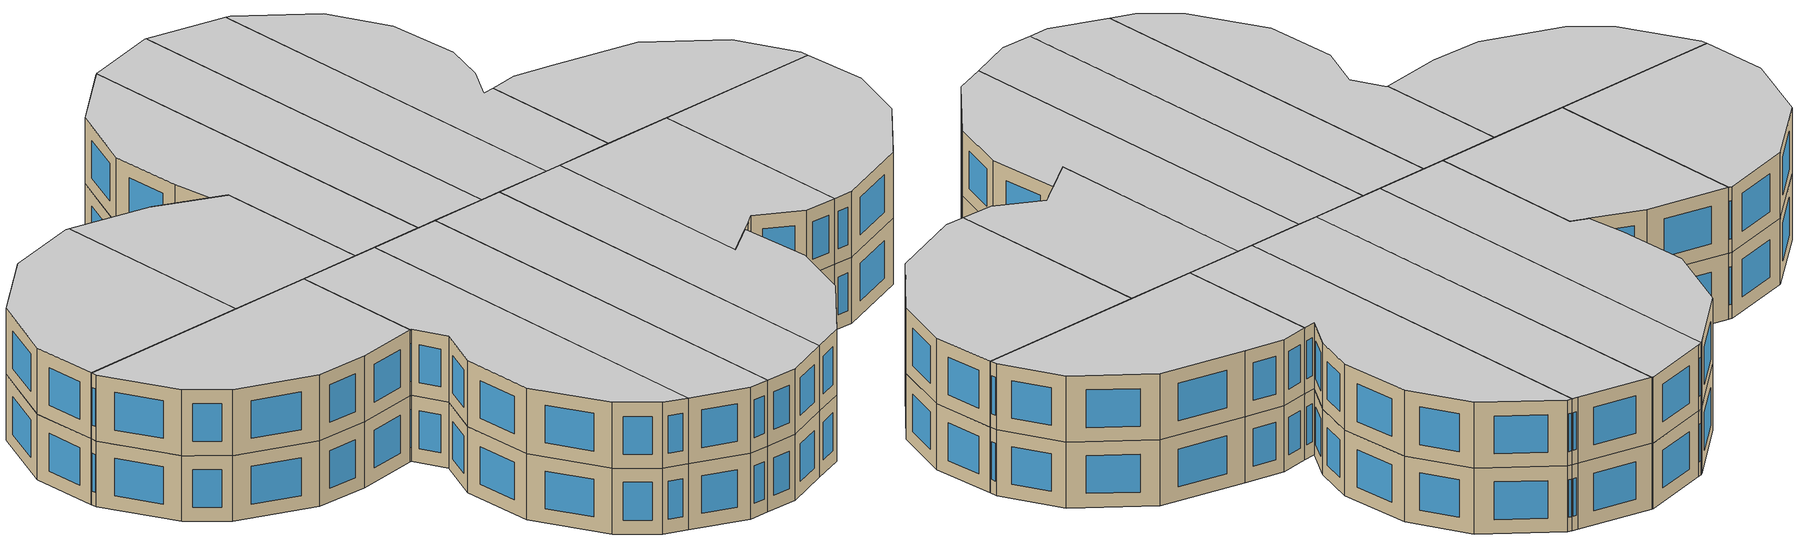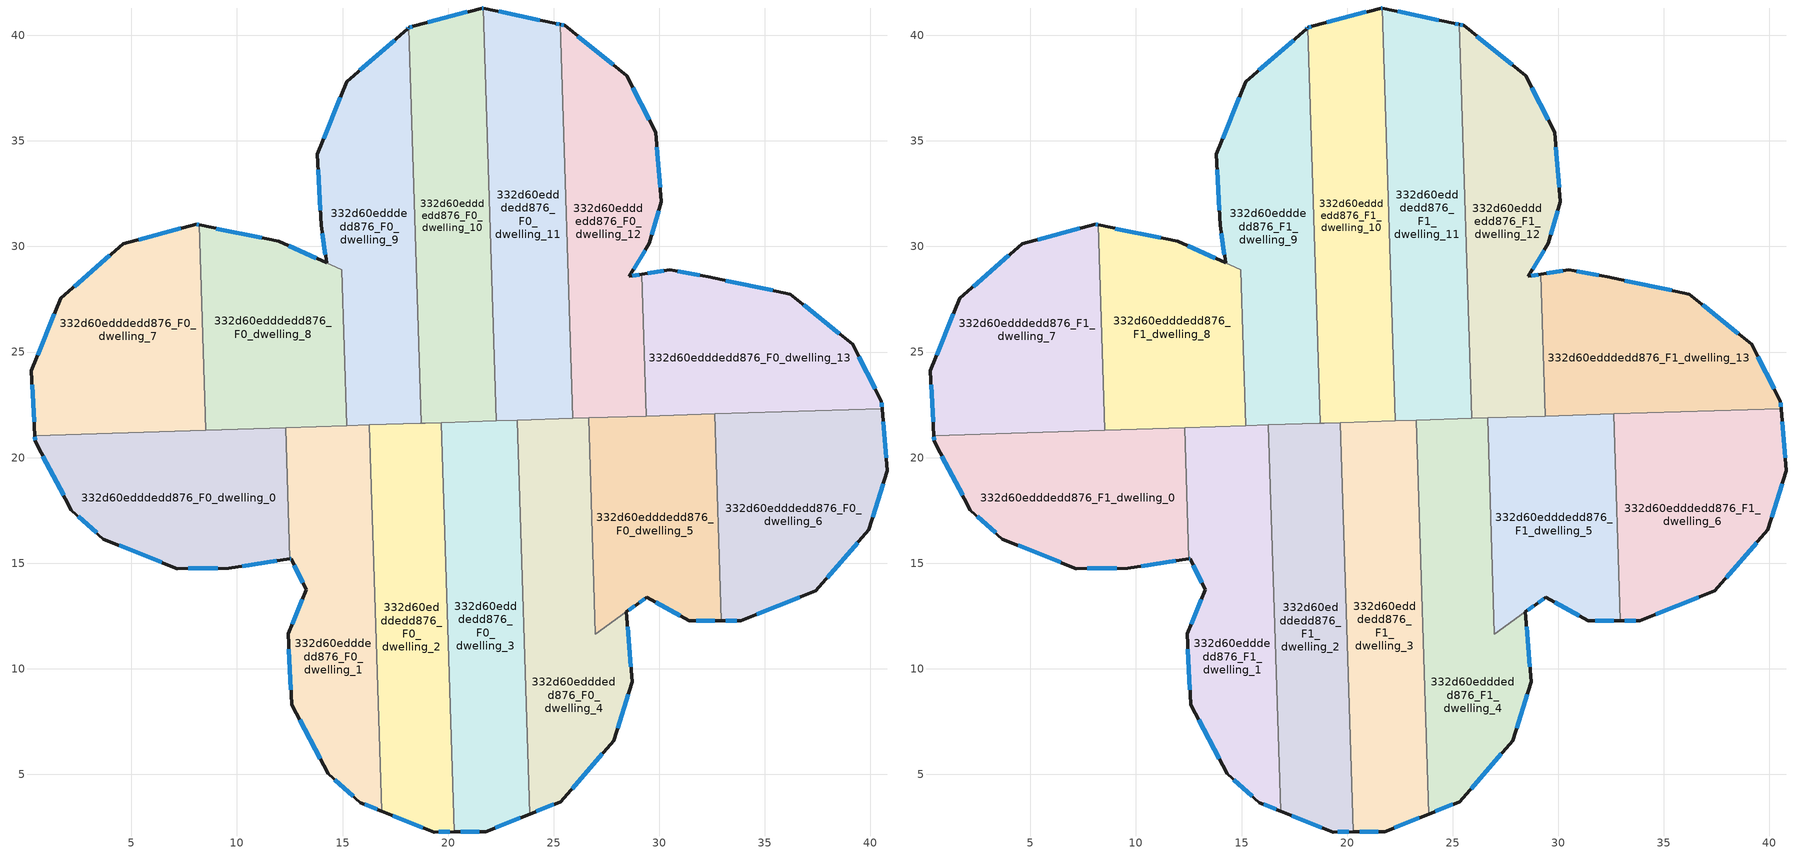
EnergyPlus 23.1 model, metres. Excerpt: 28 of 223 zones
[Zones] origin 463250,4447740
332d60edddedd876_F0_dwelling_0
 floor ground (EU_floor_Construction): 12.31,21.42 12.51,15.21 9.62,14.76 7.18,14.75 3.68,16.14 2.15,17.51 0.44,20.76 0.42,21.05 z0
 wall outside (EU_wall_Construction): 0.42,21.05 0.44,20.76 2.15,17.51 3.68,16.14 7.18,14.75 9.62,14.76 12.51,15.21 z0:3
 wall to 332d60edddedd876_F0_dwelling_1 (EU_wall_Construction): 12.51,15.21 12.31,21.42 z0:3
 wall to 332d60edddedd876_F0_dwelling_7 (EU_wall_Construction): 8.52,21.3 0.42,21.05 z0:3
 wall to 332d60edddedd876_F0_dwelling_8 (EU_wall_Construction): 12.31,21.42 8.52,21.3 z0:3
 window (EU_Window_Construction): 2.48,17.22 3.35,16.44 / 0.81,20.07 1.78,18.21 / 0.43,20.99 0.44,20.82 / 10.24,14.86 11.89,15.11 / 7.7,14.75 9.1,14.76 / 4.43,15.84 6.43,15.05 z0.64:2.36
332d60edddedd876_F0_dwelling_1
 floor ground (EU_floor_Construction): 16.27,21.55 16.86,3.26 15.83,3.66 14.32,5.03 12.59,8.28 12.42,11.65 13.28,13.75 12.57,15.22 12.51,15.21 12.31,21.42 z0
 wall outside (EU_wall_Construction): 12.51,15.21 12.57,15.22 13.28,13.75 12.42,11.65 12.59,8.28 14.32,5.03 15.83,3.66 16.86,3.26 z0:3
 wall to 332d60edddedd876_F0_dwelling_2 (EU_wall_Construction): 16.86,3.26 16.27,21.55 z0:3
 wall to 332d60edddedd876_F0_dwelling_8 (EU_wall_Construction): 15.21,21.52 12.31,21.42 z0:3
 wall to 332d60edddedd876_F0_dwelling_9 (EU_wall_Construction): 16.27,21.55 15.21,21.52 z0:3
 window (EU_Window_Construction): 12.72,14.91 13.13,14.07 / 12.52,15.21 12.56,15.22 / 16.05,3.58 16.64,3.34 / 14.64,4.74 15.51,3.96 / 12.96,7.59 13.95,5.73 / 12.46,10.93 12.56,9 / 13.09,13.3 12.61,12.1 z0.64:2.36
332d60edddedd876_F0_dwelling_10
 floor ground (EU_floor_Construction): 21.67,41.28 22.29,21.74 18.93,21.64 18.73,21.63 18.13,40.36 18.16,40.38 18.33,40.42 21.61,41.29 z0
 wall outside (EU_wall_Construction): 21.67,41.28 21.61,41.29 18.33,40.42 18.16,40.38 18.13,40.36 z0:3
 wall to 332d60edddedd876_F0_dwelling_11 (EU_wall_Construction): 22.29,21.74 21.67,41.28 z0:3
 wall to 332d60edddedd876_F0_dwelling_9 (EU_wall_Construction): 18.13,40.36 18.73,21.63 z0:3
 wall to 332d60edddedd876_F0_dwelling_3 (EU_wall_Construction): 19.67,21.66 22.29,21.74 z0:3
 wall to 332d60edddedd876_F0_dwelling_2 (EU_wall_Construction): 18.73,21.63 18.93,21.64 19.67,21.66 z0:3
 window (EU_Window_Construction): 18.29,40.42 18.19,40.39 / 20.91,41.11 19.03,40.61 / 21.65,41.29 21.62,41.29 z0.64:2.36
332d60edddedd876_F0_dwelling_11
 floor ground (EU_floor_Construction): 25.31,40.52 25.91,21.86 22.29,21.74 21.67,41.28 25.06,40.57 z0
 wall outside (EU_wall_Construction): 25.31,40.52 25.06,40.57 21.67,41.28 z0:3
 wall to 332d60edddedd876_F0_dwelling_12 (EU_wall_Construction): 25.91,21.86 25.31,40.52 z0:3
 wall to 332d60edddedd876_F0_dwelling_4 (EU_wall_Construction): 23.27,21.77 25.91,21.86 z0:3
 wall to 332d60edddedd876_F0_dwelling_3 (EU_wall_Construction): 22.29,21.74 23.27,21.77 z0:3
 window (EU_Window_Construction): 24.33,40.72 22.39,41.13 / 25.26,40.53 25.11,40.56 z0.64:2.36
332d60edddedd876_F0_dwelling_12
 floor ground (EU_floor_Construction): 28.46,38.1 29.82,35.42 30.1,32.11 29.53,30.15 28.59,28.58 29.17,28.68 29.39,21.97 25.91,21.86 25.31,40.52 25.51,40.48 z0
 wall outside (EU_wall_Construction): 29.17,28.68 28.59,28.58 29.53,30.15 30.1,32.11 29.82,35.42 28.46,38.1 25.51,40.48 25.31,40.52 z0:3
 wall to 332d60edddedd876_F0_dwelling_13 (EU_wall_Construction): 29.39,21.97 29.17,28.68 z0:3
 wall to 332d60edddedd876_F0_dwelling_5 (EU_wall_Construction): 26.65,21.88 29.39,21.97 z0:3
 wall to 332d60edddedd876_F0_dwelling_4 (EU_wall_Construction): 25.91,21.86 26.65,21.88 z0:3
 window (EU_Window_Construction): 29.66,30.57 29.98,31.69 / 28.79,28.92 29.33,29.81 / 29.05,28.66 28.71,28.6 / 25.47,40.49 25.35,40.51 / 27.83,38.61 26.14,39.97 / 29.53,35.99 28.75,37.52 / 30.04,32.82 29.88,34.71 z0.64:2.36
332d60edddedd876_F0_dwelling_13
 floor ground (EU_floor_Construction): 39.16,25.36 40.52,22.68 40.55,22.33 29.39,21.97 29.17,28.68 30.49,28.89 32.31,28.56 36.21,27.75 z0
 wall outside (EU_wall_Construction): 40.55,22.33 40.52,22.68 39.16,25.36 36.21,27.75 32.31,28.56 30.49,28.89 29.17,28.68 z0:3
 wall to 332d60edddedd876_F0_dwelling_6 (EU_wall_Construction): 32.64,22.07 40.55,22.33 z0:3
 wall to 332d60edddedd876_F0_dwelling_5 (EU_wall_Construction): 29.38,21.97 32.63,22.07 z0:3
 window (EU_Window_Construction): 38.52,25.87 36.84,27.24 / 40.23,23.25 39.45,24.78 / 40.54,22.4 40.53,22.6 / 30.21,28.84 29.45,28.72 / 31.92,28.63 30.88,28.82 / 35.37,27.92 33.14,28.38 z0.64:2.36
332d60edddedd876_F0_dwelling_2
 floor ground (EU_floor_Construction): 19.67,21.66 20.28,2.27 19.34,2.27 16.86,3.26 16.27,21.55 z0
 wall outside (EU_wall_Construction): 16.86,3.26 19.34,2.27 20.28,2.27 z0:3
 wall to 332d60edddedd876_F0_dwelling_3 (EU_wall_Construction): 20.28,2.27 19.67,21.66 z0:3
 wall to 332d60edddedd876_F0_dwelling_9 (EU_wall_Construction): 18.73,21.63 18.68,21.63 16.27,21.55 z0:3
 window (EU_Window_Construction): 19.54,2.27 20.08,2.27 / 17.39,3.04 18.81,2.48 z0.64:2.36
332d60edddedd876_F0_dwelling_3
 floor ground (EU_floor_Construction): 23.27,21.77 23.86,3.12 21.79,2.28 20.28,2.27 19.67,21.66 z0
 wall outside (EU_wall_Construction): 20.28,2.27 21.79,2.28 23.86,3.12 z0:3
 wall to 332d60edddedd876_F0_dwelling_4 (EU_wall_Construction): 23.86,3.12 23.27,21.77 z0:3
 window (EU_Window_Construction): 22.23,2.46 23.42,2.94 / 20.61,2.27 21.47,2.28 z0.64:2.36
332d60edddedd876_F0_dwelling_4
 floor ground (EU_floor_Construction): 26.65,21.88 26.98,11.64 28.45,12.69 28.72,9.38 27.85,6.59 25.33,3.71 23.86,3.12 23.27,21.77 z0
 wall outside (EU_wall_Construction): 23.86,3.12 25.33,3.71 27.85,6.59 28.72,9.38 28.44,12.69 z0:3
 wall to 332d60edddedd876_F0_dwelling_5 (EU_wall_Construction): 28.44,12.69 26.98,11.64 26.65,21.88 z0:3
 window (EU_Window_Construction): 28.66,10.09 28.5,11.98 / 28.04,7.19 28.53,8.78 / 25.87,4.32 27.31,5.97 / 24.18,3.24 25.01,3.58 z0.64:2.36
332d60edddedd876_F0_dwelling_5
 floor ground (EU_floor_Construction): 32.64,22.07 32.95,12.26 31.42,12.27 29.41,13.4 28.95,13.05 28.44,12.7 26.98,11.64 26.65,21.88 z0
 wall outside (EU_wall_Construction): 28.95,13.05 29.41,13.4 31.42,12.27 32.95,12.26 z0:3; 28.44,12.7,3 28.45,12.7,0 28.95,13.05,0 28.95,13.05,3
 wall to 332d60edddedd876_F0_dwelling_6 (EU_wall_Construction): 32.95,12.26 32.64,22.07 z0:3
 window (EU_Window_Construction): 31.75,12.27 32.62,12.27 / 29.84,13.15 30.99,12.51 / 29.05,13.13 29.31,13.32 / 28.55,12.77 28.84,12.98 z0.64:2.36
332d60edddedd876_F0_dwelling_6
 floor ground (EU_floor_Construction): 40.55,22.33 40.8,19.37 39.93,16.58 37.41,13.69 33.86,12.26 32.95,12.26 32.64,22.07 z0
 wall outside (EU_wall_Construction): 32.95,12.26 33.86,12.26 37.41,13.69 39.93,16.58 40.8,19.37 40.55,22.33 z0:3
 window (EU_Window_Construction): 37.95,14.31 39.39,15.96 / 34.62,12.57 36.65,13.39 / 33.14,12.26 33.67,12.26 / 40.74,20 40.6,21.69 / 40.12,17.17 40.61,18.77 z0.64:2.36
332d60edddedd876_F0_dwelling_7
 floor ground (EU_floor_Construction): 8.22,31.02 8.52,21.3 0.42,21.05 0.26,24.12 1.65,27.55 4.61,30.13 8.07,31.05 z0
 wall outside (EU_wall_Construction): 8.22,31.02 8.07,31.05 4.61,30.13 1.65,27.55 0.26,24.12 0.42,21.05 z0:3
 wall to 332d60edddedd876_F0_dwelling_8 (EU_wall_Construction): 8.52,21.3 8.22,31.02 z0:3
 window (EU_Window_Construction): 8.18,31.02 8.1,31.04 / 0.29,23.46 0.39,21.7 / 1.35,26.82 0.56,24.85 / 3.98,29.58 2.28,28.1 / 7.33,30.85 5.35,30.33 z0.64:2.36
332d60edddedd876_F0_dwelling_8
 floor ground (EU_floor_Construction): 14.97,28.9 15.21,21.52 8.52,21.3 8.22,31.02 11.97,30.24 z0
 wall outside (EU_wall_Construction): 11.97,30.24 8.22,31.02 z0:3
 wall to 332d60edddedd876_F0_dwelling_9 (EU_wall_Construction): 15.21,21.52 14.97,28.9 11.97,30.24 z0:3
 window (EU_Window_Construction): 11.16,30.4 9.02,30.85 z0.64:2.36
332d60edddedd876_F0_dwelling_9
 floor ground (EU_floor_Construction): 18.13,40.36 18.73,21.63 18.68,21.63 15.21,21.52 14.97,28.9 11.97,30.24 14.25,29.23 13.98,31.01 13.8,34.36 15.19,37.8 18.08,40.31 z0
 wall outside (EU_wall_Construction): 18.13,40.36 18.08,40.31 15.19,37.8 13.8,34.36 13.98,31.01 14.25,29.23 11.97,30.24 z0:3
 window (EU_Window_Construction): 13.76,29.45 12.46,30.03 / 14.04,30.63 14.19,29.61 / 13.84,33.64 13.94,31.73 / 14.89,37.06 14.1,35.1 / 17.46,39.77 15.81,38.34 / 18.12,40.35 18.09,40.32 z0.64:2.36
332d60edddedd876_F1_dwelling_0
 floor to 332d60edddedd876_F0_dwelling_0 (EU_floor_Construction): 12.31,21.42 12.51,15.21 9.62,14.76 7.18,14.75 3.68,16.14 2.15,17.51 0.44,20.76 0.42,21.05 z3
 wall outside (EU_wall_Construction): 0.42,21.05 0.44,20.76 2.15,17.51 3.68,16.14 7.18,14.75 9.62,14.76 12.51,15.21 z3:6
 wall to 332d60edddedd876_F1_dwelling_1 (EU_wall_Construction): 12.51,15.21 12.31,21.42 z3:6
 wall to 332d60edddedd876_F1_dwelling_7 (EU_wall_Construction): 8.52,21.3 0.42,21.05 z3:6
 wall to 332d60edddedd876_F1_dwelling_8 (EU_wall_Construction): 12.31,21.42 8.52,21.3 z3:6
 window (EU_Window_Construction): 2.48,17.22 3.35,16.44 / 0.81,20.07 1.78,18.21 / 0.43,20.99 0.44,20.82 / 10.24,14.86 11.89,15.11 / 7.7,14.75 9.1,14.76 / 4.43,15.84 6.43,15.05 z3.64:5.36
 ceiling to 332d60edddedd876_F2_dwelling_0 (EU_floor_Construction): 12.51,15.21 12.31,21.42 0.42,21.05 0.44,20.76 2.15,17.51 3.68,16.14 7.18,14.75 9.62,14.76 z6
332d60edddedd876_F1_dwelling_1
 floor to 332d60edddedd876_F0_dwelling_1 (EU_floor_Construction): 16.27,21.55 16.86,3.26 15.83,3.66 14.32,5.03 12.59,8.28 12.42,11.65 13.28,13.75 12.57,15.22 12.51,15.21 12.31,21.42 z3
 wall outside (EU_wall_Construction): 12.51,15.21 12.57,15.22 13.28,13.75 12.42,11.65 12.59,8.28 14.32,5.03 15.83,3.66 16.86,3.26 z3:6
 wall to 332d60edddedd876_F1_dwelling_2 (EU_wall_Construction): 16.86,3.26 16.27,21.55 z3:6
 wall to 332d60edddedd876_F1_dwelling_8 (EU_wall_Construction): 15.21,21.52 12.31,21.42 z3:6
 wall to 332d60edddedd876_F1_dwelling_9 (EU_wall_Construction): 16.27,21.55 15.21,21.52 z3:6
 window (EU_Window_Construction): 12.72,14.91 13.13,14.07 / 12.52,15.21 12.56,15.22 / 16.05,3.58 16.64,3.34 / 14.64,4.74 15.51,3.96 / 12.96,7.59 13.95,5.73 / 12.46,10.93 12.56,9 / 13.09,13.3 12.61,12.1 z3.64:5.36
 ceiling to 332d60edddedd876_F2_dwelling_1 (EU_floor_Construction): 16.86,3.26 16.27,21.55 12.31,21.42 12.51,15.21 12.57,15.22 13.28,13.75 12.42,11.65 12.59,8.28 14.32,5.03 15.83,3.66 z6
332d60edddedd876_F1_dwelling_10
 floor to 332d60edddedd876_F0_dwelling_10 (EU_floor_Construction): 21.67,41.28 22.29,21.74 18.93,21.64 18.73,21.63 18.13,40.36 18.16,40.38 18.33,40.42 21.61,41.29 z3
 wall outside (EU_wall_Construction): 21.67,41.28 21.61,41.29 18.33,40.42 18.16,40.38 18.13,40.36 z3:6
 wall to 332d60edddedd876_F1_dwelling_11 (EU_wall_Construction): 22.29,21.74 21.67,41.28 z3:6
 wall to 332d60edddedd876_F1_dwelling_9 (EU_wall_Construction): 18.13,40.36 18.73,21.63 z3:6
 wall to 332d60edddedd876_F1_dwelling_3 (EU_wall_Construction): 19.67,21.66 22.29,21.74 z3:6
 wall to 332d60edddedd876_F1_dwelling_2 (EU_wall_Construction): 18.73,21.63 18.93,21.64 19.67,21.66 z3:6
 window (EU_Window_Construction): 18.29,40.42 18.19,40.39 / 20.91,41.11 19.03,40.61 / 21.65,41.29 21.62,41.29 z3.64:5.36
 ceiling to 332d60edddedd876_F2_dwelling_10 (EU_floor_Construction): 22.29,21.74 21.67,41.28 21.61,41.29 18.33,40.42 18.16,40.38 18.13,40.36 18.73,21.63 18.93,21.64 z6
332d60edddedd876_F1_dwelling_11
 floor to 332d60edddedd876_F0_dwelling_11 (EU_floor_Construction): 25.31,40.52 25.91,21.86 22.29,21.74 21.67,41.28 25.06,40.57 z3
 wall outside (EU_wall_Construction): 25.31,40.52 25.06,40.57 21.67,41.28 z3:6
 wall to 332d60edddedd876_F1_dwelling_12 (EU_wall_Construction): 25.91,21.86 25.31,40.52 z3:6
 wall to 332d60edddedd876_F1_dwelling_4 (EU_wall_Construction): 23.27,21.77 25.91,21.86 z3:6
 wall to 332d60edddedd876_F1_dwelling_3 (EU_wall_Construction): 22.29,21.74 23.27,21.77 z3:6
 window (EU_Window_Construction): 24.33,40.72 22.39,41.13 / 25.26,40.53 25.11,40.56 z3.64:5.36
 ceiling to 332d60edddedd876_F2_dwelling_11 (EU_floor_Construction): 25.91,21.86 25.31,40.52 25.06,40.57 21.67,41.28 22.29,21.74 z6
332d60edddedd876_F1_dwelling_12
 floor to 332d60edddedd876_F0_dwelling_12 (EU_floor_Construction): 28.46,38.1 29.82,35.42 30.1,32.11 29.53,30.15 28.59,28.58 29.17,28.68 29.39,21.97 25.91,21.86 25.31,40.52 25.51,40.48 z3
 wall outside (EU_wall_Construction): 29.17,28.68 28.59,28.58 29.53,30.15 30.1,32.11 29.82,35.42 28.46,38.1 25.51,40.48 25.31,40.52 z3:6
 wall to 332d60edddedd876_F1_dwelling_13 (EU_wall_Construction): 29.39,21.97 29.17,28.68 z3:6
 wall to 332d60edddedd876_F1_dwelling_5 (EU_wall_Construction): 26.65,21.88 29.39,21.97 z3:6
 wall to 332d60edddedd876_F1_dwelling_4 (EU_wall_Construction): 25.91,21.86 26.65,21.88 z3:6
 window (EU_Window_Construction): 29.66,30.57 29.98,31.69 / 28.79,28.92 29.33,29.81 / 29.05,28.66 28.71,28.6 / 25.47,40.49 25.35,40.51 / 27.83,38.61 26.14,39.97 / 29.53,35.99 28.75,37.52 / 30.04,32.82 29.88,34.71 z3.64:5.36
 ceiling to 332d60edddedd876_F2_dwelling_12 (EU_floor_Construction): 29.39,21.97 29.17,28.68 28.59,28.58 29.53,30.15 30.1,32.11 29.82,35.42 28.46,38.1 25.51,40.48 25.31,40.52 25.91,21.86 z6
332d60edddedd876_F1_dwelling_13
 floor to 332d60edddedd876_F0_dwelling_13 (EU_floor_Construction): 39.16,25.36 40.52,22.68 40.55,22.33 29.39,21.97 29.17,28.68 30.49,28.89 32.31,28.56 36.21,27.75 z3
 wall outside (EU_wall_Construction): 40.55,22.33 40.52,22.68 39.16,25.36 36.21,27.75 32.31,28.56 30.49,28.89 29.17,28.68 z3:6
 wall to 332d60edddedd876_F1_dwelling_6 (EU_wall_Construction): 32.64,22.07 40.55,22.33 z3:6
 wall to 332d60edddedd876_F1_dwelling_5 (EU_wall_Construction): 29.38,21.97 32.63,22.07 z3:6
 window (EU_Window_Construction): 38.52,25.87 36.84,27.24 / 40.23,23.25 39.45,24.78 / 40.54,22.4 40.53,22.6 / 30.21,28.84 29.45,28.72 / 31.92,28.63 30.88,28.82 / 35.37,27.92 33.14,28.38 z3.64:5.36
 ceiling to 332d60edddedd876_F2_dwelling_13 (EU_floor_Construction): 40.55,22.33 40.52,22.68 39.16,25.36 36.21,27.75 32.31,28.56 30.49,28.89 29.17,28.68 29.39,21.97 z6
332d60edddedd876_F1_dwelling_2
 floor to 332d60edddedd876_F0_dwelling_2 (EU_floor_Construction): 19.67,21.66 20.28,2.27 19.34,2.27 16.86,3.26 16.27,21.55 z3
 wall outside (EU_wall_Construction): 16.86,3.26 19.34,2.27 20.28,2.27 z3:6
 wall to 332d60edddedd876_F1_dwelling_3 (EU_wall_Construction): 20.28,2.27 19.67,21.66 z3:6
 wall to 332d60edddedd876_F1_dwelling_9 (EU_wall_Construction): 18.73,21.63 18.68,21.63 16.27,21.55 z3:6
 window (EU_Window_Construction): 19.54,2.27 20.08,2.27 / 17.39,3.04 18.81,2.48 z3.64:5.36
 ceiling to 332d60edddedd876_F2_dwelling_2 (EU_floor_Construction): 20.28,2.27 19.67,21.66 16.27,21.55 16.86,3.26 19.34,2.27 z6
332d60edddedd876_F1_dwelling_3
 floor to 332d60edddedd876_F0_dwelling_3 (EU_floor_Construction): 23.27,21.77 23.86,3.12 21.79,2.28 20.28,2.27 19.67,21.66 z3
 wall outside (EU_wall_Construction): 20.28,2.27 21.79,2.28 23.86,3.12 z3:6
 wall to 332d60edddedd876_F1_dwelling_4 (EU_wall_Construction): 23.86,3.12 23.27,21.77 z3:6
 window (EU_Window_Construction): 22.23,2.46 23.42,2.94 / 20.61,2.27 21.47,2.28 z3.64:5.36
 ceiling to 332d60edddedd876_F2_dwelling_3 (EU_floor_Construction): 23.86,3.12 23.27,21.77 19.67,21.66 20.28,2.27 21.79,2.28 z6
332d60edddedd876_F1_dwelling_4
 floor to 332d60edddedd876_F0_dwelling_4 (EU_floor_Construction): 26.65,21.88 26.98,11.64 28.45,12.69 28.72,9.38 27.85,6.59 25.33,3.71 23.86,3.12 23.27,21.77 z3
 wall outside (EU_wall_Construction): 23.86,3.12 25.33,3.71 27.85,6.59 28.72,9.38 28.44,12.69 z3:6
 wall to 332d60edddedd876_F1_dwelling_5 (EU_wall_Construction): 28.44,12.69 26.98,11.64 26.65,21.88 z3:6
 window (EU_Window_Construction): 28.66,10.09 28.5,11.98 / 28.04,7.19 28.53,8.78 / 25.87,4.32 27.31,5.97 / 24.18,3.24 25.01,3.58 z3.64:5.36
 ceiling to 332d60edddedd876_F2_dwelling_4 (EU_floor_Construction): 25.33,3.71 27.85,6.59 28.72,9.38 28.45,12.69 26.98,11.64 26.65,21.88 23.27,21.77 23.86,3.12 z6
332d60edddedd876_F1_dwelling_5
 floor to 332d60edddedd876_F0_dwelling_5 (EU_floor_Construction): 32.64,22.07 32.95,12.26 31.42,12.27 29.41,13.4 28.95,13.05 28.44,12.7 26.98,11.64 26.65,21.88 z3
 wall outside (EU_wall_Construction): 28.95,13.05 29.41,13.4 31.42,12.27 32.95,12.26 z3:6; 28.44,12.7,6 28.45,12.7,3 28.95,13.05,3 28.95,13.05,6
 wall to 332d60edddedd876_F1_dwelling_6 (EU_wall_Construction): 32.95,12.26 32.64,22.07 z3:6
 window (EU_Window_Construction): 31.75,12.27 32.62,12.27 / 29.84,13.15 30.99,12.51 / 29.05,13.13 29.31,13.32 / 28.55,12.77 28.84,12.98 z3.64:5.36
 ceiling to 332d60edddedd876_F2_dwelling_5 (EU_floor_Construction): 32.95,12.26 32.64,22.07 26.65,21.88 26.98,11.64 28.44,12.7 28.95,13.05 29.41,13.4 31.42,12.27 z6
332d60edddedd876_F1_dwelling_6
 floor to 332d60edddedd876_F0_dwelling_6 (EU_floor_Construction): 40.55,22.33 40.8,19.37 39.93,16.58 37.41,13.69 33.86,12.26 32.95,12.26 32.64,22.07 z3
 wall outside (EU_wall_Construction): 32.95,12.26 33.86,12.26 37.41,13.69 39.93,16.58 40.8,19.37 40.55,22.33 z3:6
 window (EU_Window_Construction): 37.95,14.31 39.39,15.96 / 34.62,12.57 36.65,13.39 / 33.14,12.26 33.67,12.26 / 40.74,20 40.6,21.69 / 40.12,17.17 40.61,18.77 z3.64:5.36
 ceiling to 332d60edddedd876_F2_dwelling_6 (EU_floor_Construction): 37.41,13.69 39.93,16.58 40.8,19.37 40.55,22.33 32.64,22.07 32.95,12.26 33.86,12.26 z6
332d60edddedd876_F1_dwelling_7
 floor to 332d60edddedd876_F0_dwelling_7 (EU_floor_Construction): 8.22,31.02 8.52,21.3 0.42,21.05 0.26,24.12 1.65,27.55 4.61,30.13 8.07,31.05 z3
 wall outside (EU_wall_Construction): 8.22,31.02 8.07,31.05 4.61,30.13 1.65,27.55 0.26,24.12 0.42,21.05 z3:6
 wall to 332d60edddedd876_F1_dwelling_8 (EU_wall_Construction): 8.52,21.3 8.22,31.02 z3:6
 window (EU_Window_Construction): 8.18,31.02 8.1,31.04 / 0.29,23.46 0.39,21.7 / 1.35,26.82 0.56,24.85 / 3.98,29.58 2.28,28.1 / 7.33,30.85 5.35,30.33 z3.64:5.36
 ceiling to 332d60edddedd876_F2_dwelling_7 (EU_floor_Construction): 8.52,21.3 8.22,31.02 8.07,31.05 4.61,30.13 1.65,27.55 0.26,24.12 0.42,21.05 z6
332d60edddedd876_F1_dwelling_8
 floor to 332d60edddedd876_F0_dwelling_8 (EU_floor_Construction): 14.97,28.9 15.21,21.52 8.52,21.3 8.22,31.02 11.97,30.24 z3
 wall outside (EU_wall_Construction): 11.97,30.24 8.22,31.02 z3:6
 wall to 332d60edddedd876_F1_dwelling_9 (EU_wall_Construction): 15.21,21.52 14.97,28.9 11.97,30.24 z3:6
 window (EU_Window_Construction): 11.16,30.4 9.02,30.85 z3.64:5.36
 ceiling to 332d60edddedd876_F2_dwelling_8 (EU_floor_Construction): 15.21,21.52 14.97,28.9 11.97,30.24 8.22,31.02 8.52,21.3 z6
332d60edddedd876_F1_dwelling_9
 floor to 332d60edddedd876_F0_dwelling_9 (EU_floor_Construction): 18.13,40.36 18.73,21.63 18.68,21.63 15.21,21.52 14.97,28.9 11.97,30.24 14.25,29.23 13.98,31.01 13.8,34.36 15.19,37.8 18.08,40.31 z3
 wall outside (EU_wall_Construction): 18.13,40.36 18.08,40.31 15.19,37.8 13.8,34.36 13.98,31.01 14.25,29.23 11.97,30.24 z3:6
 window (EU_Window_Construction): 13.76,29.45 12.46,30.03 / 14.04,30.63 14.19,29.61 / 13.84,33.64 13.94,31.73 / 14.89,37.06 14.1,35.1 / 17.46,39.77 15.81,38.34 / 18.12,40.35 18.09,40.32 z3.64:5.36
 ceiling to 332d60edddedd876_F2_dwelling_9 (EU_floor_Construction): 18.73,21.63 18.13,40.36 18.08,40.31 15.19,37.8 13.8,34.36 13.98,31.01 14.25,29.23 11.97,30.24 14.97,28.9 15.21,21.52 18.68,21.63 z6
[Building]
EU S2 Campaign: North Axis=0; Terrain=City; Solar Distribution=FullExterior
[Site:Location]
Yerevan-Zvartnots.Intl.AP: Latitude=40.15; Longitude=44.383; Time Zone=4; Elevation=854
[SizingPeriod:WeatherFileDays]
AnnualSizingPeriod: Begin Month=1; Begin Day of Month=1; End Month=12; End Day of Month=31; Day of Week for Start Day=Monday; Use Weather File Daylight Saving Period=No; Use Weather File Rain and Snow Indicators=No
[MATERIAL]
EU_InternalMass_Material: Roughness=MediumRough; Thickness=0.1; Conductivity=1; Density=1800; Specific Heat=900; Thermal Absorptance=0.9; Solar Absorptance=0.7; Visible Absorptance=0.7
[MATERIAL:NOMASS] Roughness=MediumRough; Thermal Absorptance=0.9; Solar Absorptance=0.7; Visible Absorptance=0.7
Name | Thermal Resistance
EU_wall_NoMass | 1.05043
EU_floor_NoMass | 0.478065
[WINDOWMATERIAL:SIMPLEGLAZINGSYSTEM]
EU_Window_SimpleGlazing: UFactor=2.5566; Solar Heat Gain Coefficient=0.75; Visible Transmittance=0.75
[CONSTRUCTION]
EU_wall_Construction: EU_wall_NoMass
EU_floor_Construction: EU_floor_NoMass
EU_Window_Construction: EU_Window_SimpleGlazing
EU_InternalMass_Construction: EU_InternalMass_Material
[ZONE] Type=1; Multiplier=1; Ceiling Height=autocalculate; Floor Area=autocalculate; Part of Total Floor Area=Yes
Name | Volume
332d60edddedd876_F0_dwelling_0; 332d60edddedd876_F1_dwelling_0 | 191.665
332d60edddedd876_F0_dwelling_1; 332d60edddedd876_F1_dwelling_1 | 195.369
332d60edddedd876_F0_dwelling_10; 332d60edddedd876_F1_dwelling_10 | 204.774
332d60edddedd876_F0_dwelling_11; 332d60edddedd876_F1_dwelling_11 | 207.5
332d60edddedd876_F0_dwelling_12; 332d60edddedd876_F1_dwelling_12 | 195.988
332d60edddedd876_F0_dwelling_13; 332d60edddedd876_F1_dwelling_13 | 177.003
332d60edddedd876_F0_dwelling_2; 332d60edddedd876_F1_dwelling_2 | 193.45
332d60edddedd876_F0_dwelling_3; 332d60edddedd876_F1_dwelling_3 | 207.551
332d60edddedd876_F0_dwelling_4; 332d60edddedd876_F1_dwelling_4 | 203.64
332d60edddedd876_F0_dwelling_5; 332d60edddedd876_F1_dwelling_5 | 169.308
332d60edddedd876_F0_dwelling_6; 332d60edddedd876_F1_dwelling_6 | 193.51
332d60edddedd876_F0_dwelling_7; 332d60edddedd876_F1_dwelling_7 | 193.513
332d60edddedd876_F0_dwelling_8; 332d60edddedd876_F1_dwelling_8 | 175.623
332d60edddedd876_F0_dwelling_9 | 200.081
332d60edddedd876_F1_dwelling_9 | 200.088
[INTERNALMASS] Construction=EU_InternalMass_Construction
Name | Zone or ZoneList | Surface Area
332d60edddedd876_F0_dwelling_0_EU_InternalMass | 332d60edddedd876_F0_dwelling_0 | 63.8883
332d60edddedd876_F0_dwelling_1_EU_InternalMass | 332d60edddedd876_F0_dwelling_1 | 65.1228
332d60edddedd876_F0_dwelling_2_EU_InternalMass | 332d60edddedd876_F0_dwelling_2 | 64.4834
332d60edddedd876_F0_dwelling_3_EU_InternalMass | 332d60edddedd876_F0_dwelling_3 | 69.1823
332d60edddedd876_F0_dwelling_4_EU_InternalMass | 332d60edddedd876_F0_dwelling_4 | 67.8796
332d60edddedd876_F0_dwelling_5_EU_InternalMass | 332d60edddedd876_F0_dwelling_5 | 56.4375
332d60edddedd876_F0_dwelling_6_EU_InternalMass | 332d60edddedd876_F0_dwelling_6 | 64.5032
332d60edddedd876_F0_dwelling_7_EU_InternalMass | 332d60edddedd876_F0_dwelling_7 | 64.5042
332d60edddedd876_F0_dwelling_8_EU_InternalMass | 332d60edddedd876_F0_dwelling_8 | 58.5498
332d60edddedd876_F0_dwelling_9_EU_InternalMass | 332d60edddedd876_F0_dwelling_9 | 66.697
332d60edddedd876_F0_dwelling_10_EU_InternalMass | 332d60edddedd876_F0_dwelling_10 | 68.2564
332d60edddedd876_F0_dwelling_11_EU_InternalMass | 332d60edddedd876_F0_dwelling_11 | 69.173
332d60edddedd876_F0_dwelling_12_EU_InternalMass | 332d60edddedd876_F0_dwelling_12 | 65.3231
332d60edddedd876_F0_dwelling_13_EU_InternalMass | 332d60edddedd876_F0_dwelling_13 | 59.0012
332d60edddedd876_F1_dwelling_0_EU_InternalMass | 332d60edddedd876_F1_dwelling_0 | 63.8883
332d60edddedd876_F1_dwelling_1_EU_InternalMass | 332d60edddedd876_F1_dwelling_1 | 65.1228
332d60edddedd876_F1_dwelling_2_EU_InternalMass | 332d60edddedd876_F1_dwelling_2 | 64.4834
332d60edddedd876_F1_dwelling_3_EU_InternalMass | 332d60edddedd876_F1_dwelling_3 | 69.1823
332d60edddedd876_F1_dwelling_4_EU_InternalMass | 332d60edddedd876_F1_dwelling_4 | 67.8796
332d60edddedd876_F1_dwelling_5_EU_InternalMass | 332d60edddedd876_F1_dwelling_5 | 56.4375
332d60edddedd876_F1_dwelling_6_EU_InternalMass | 332d60edddedd876_F1_dwelling_6 | 64.5032
332d60edddedd876_F1_dwelling_7_EU_InternalMass | 332d60edddedd876_F1_dwelling_7 | 64.5042
332d60edddedd876_F1_dwelling_8_EU_InternalMass | 332d60edddedd876_F1_dwelling_8 | 58.5498
332d60edddedd876_F1_dwelling_9_EU_InternalMass | 332d60edddedd876_F1_dwelling_9 | 66.697
332d60edddedd876_F1_dwelling_10_EU_InternalMass | 332d60edddedd876_F1_dwelling_10 | 68.2564
332d60edddedd876_F1_dwelling_11_EU_InternalMass | 332d60edddedd876_F1_dwelling_11 | 69.173
332d60edddedd876_F1_dwelling_12_EU_InternalMass | 332d60edddedd876_F1_dwelling_12 | 65.3231
332d60edddedd876_F1_dwelling_13_EU_InternalMass | 332d60edddedd876_F1_dwelling_13 | 59.0012
[OTHEREQUIPMENT] Fuel Type=Electricity; Design Level Calculation Method=Watts/Area; Power per Zone Floor Area=1; Fraction Latent=0; Fraction Radiant=0; Fraction Lost=0; Carbon Dioxide Generation Rate=0; EndUse Subcategory=EU_Step8_InternalGains
Name | Zone or ZoneList or Space or SpaceList | Schedule
EU_Step8_InternalGain_332d60edddedd876_F0_dwelling_0_f000 | 332d60edddedd876_F0_dwelling_0 | EU_Step8_GainSchedule_332d60edddedd876_F0_dwelling_0_f000
EU_Step8_InternalGain_332d60edddedd876_F0_dwelling_1_f000 | 332d60edddedd876_F0_dwelling_1 | EU_Step8_GainSchedule_332d60edddedd876_F0_dwelling_1_f000
EU_Step8_InternalGain_332d60edddedd876_F0_dwelling_2_f000 | 332d60edddedd876_F0_dwelling_2 | EU_Step8_GainSchedule_332d60edddedd876_F0_dwelling_2_f000
EU_Step8_InternalGain_332d60edddedd876_F0_dwelling_3_f000 | 332d60edddedd876_F0_dwelling_3 | EU_Step8_GainSchedule_332d60edddedd876_F0_dwelling_3_f000
EU_Step8_InternalGain_332d60edddedd876_F0_dwelling_4_f000 | 332d60edddedd876_F0_dwelling_4 | EU_Step8_GainSchedule_332d60edddedd876_F0_dwelling_4_f000
EU_Step8_InternalGain_332d60edddedd876_F0_dwelling_5_f000 | 332d60edddedd876_F0_dwelling_5 | EU_Step8_GainSchedule_332d60edddedd876_F0_dwelling_5_f000
EU_Step8_InternalGain_332d60edddedd876_F0_dwelling_6_f000 | 332d60edddedd876_F0_dwelling_6 | EU_Step8_GainSchedule_332d60edddedd876_F0_dwelling_6_f000
EU_Step8_InternalGain_332d60edddedd876_F0_dwelling_7_f000 | 332d60edddedd876_F0_dwelling_7 | EU_Step8_GainSchedule_332d60edddedd876_F0_dwelling_7_f000
EU_Step8_InternalGain_332d60edddedd876_F0_dwelling_8_f000 | 332d60edddedd876_F0_dwelling_8 | EU_Step8_GainSchedule_332d60edddedd876_F0_dwelling_8_f000
EU_Step8_InternalGain_332d60edddedd876_F0_dwelling_9_f000 | 332d60edddedd876_F0_dwelling_9 | EU_Step8_GainSchedule_332d60edddedd876_F0_dwelling_9_f000
EU_Step8_InternalGain_332d60edddedd876_F0_dwelling_10_f000 | 332d60edddedd876_F0_dwelling_10 | EU_Step8_GainSchedule_332d60edddedd876_F0_dwelling_10_f000
EU_Step8_InternalGain_332d60edddedd876_F0_dwelling_11_f000 | 332d60edddedd876_F0_dwelling_11 | EU_Step8_GainSchedule_332d60edddedd876_F0_dwelling_11_f000
EU_Step8_InternalGain_332d60edddedd876_F0_dwelling_12_f000 | 332d60edddedd876_F0_dwelling_12 | EU_Step8_GainSchedule_332d60edddedd876_F0_dwelling_12_f000
EU_Step8_InternalGain_332d60edddedd876_F0_dwelling_13_f000 | 332d60edddedd876_F0_dwelling_13 | EU_Step8_GainSchedule_332d60edddedd876_F0_dwelling_13_f000
EU_Step8_InternalGain_332d60edddedd876_F1_dwelling_0_f000 | 332d60edddedd876_F1_dwelling_0 | EU_Step8_GainSchedule_332d60edddedd876_F1_dwelling_0_f000
EU_Step8_InternalGain_332d60edddedd876_F1_dwelling_1_f000 | 332d60edddedd876_F1_dwelling_1 | EU_Step8_GainSchedule_332d60edddedd876_F1_dwelling_1_f000
EU_Step8_InternalGain_332d60edddedd876_F1_dwelling_2_f000 | 332d60edddedd876_F1_dwelling_2 | EU_Step8_GainSchedule_332d60edddedd876_F1_dwelling_2_f000
EU_Step8_InternalGain_332d60edddedd876_F1_dwelling_3_f000 | 332d60edddedd876_F1_dwelling_3 | EU_Step8_GainSchedule_332d60edddedd876_F1_dwelling_3_f000
EU_Step8_InternalGain_332d60edddedd876_F1_dwelling_4_f000 | 332d60edddedd876_F1_dwelling_4 | EU_Step8_GainSchedule_332d60edddedd876_F1_dwelling_4_f000
EU_Step8_InternalGain_332d60edddedd876_F1_dwelling_5_f000 | 332d60edddedd876_F1_dwelling_5 | EU_Step8_GainSchedule_332d60edddedd876_F1_dwelling_5_f000
EU_Step8_InternalGain_332d60edddedd876_F1_dwelling_6_f000 | 332d60edddedd876_F1_dwelling_6 | EU_Step8_GainSchedule_332d60edddedd876_F1_dwelling_6_f000
EU_Step8_InternalGain_332d60edddedd876_F1_dwelling_7_f000 | 332d60edddedd876_F1_dwelling_7 | EU_Step8_GainSchedule_332d60edddedd876_F1_dwelling_7_f000
EU_Step8_InternalGain_332d60edddedd876_F1_dwelling_8_f000 | 332d60edddedd876_F1_dwelling_8 | EU_Step8_GainSchedule_332d60edddedd876_F1_dwelling_8_f000
EU_Step8_InternalGain_332d60edddedd876_F1_dwelling_9_f000 | 332d60edddedd876_F1_dwelling_9 | EU_Step8_GainSchedule_332d60edddedd876_F1_dwelling_9_f000
EU_Step8_InternalGain_332d60edddedd876_F1_dwelling_10_f000 | 332d60edddedd876_F1_dwelling_10 | EU_Step8_GainSchedule_332d60edddedd876_F1_dwelling_10_f000
EU_Step8_InternalGain_332d60edddedd876_F1_dwelling_11_f000 | 332d60edddedd876_F1_dwelling_11 | EU_Step8_GainSchedule_332d60edddedd876_F1_dwelling_11_f000
EU_Step8_InternalGain_332d60edddedd876_F1_dwelling_12_f000 | 332d60edddedd876_F1_dwelling_12 | EU_Step8_GainSchedule_332d60edddedd876_F1_dwelling_12_f000
EU_Step8_InternalGain_332d60edddedd876_F1_dwelling_13_f000 | 332d60edddedd876_F1_dwelling_13 | EU_Step8_GainSchedule_332d60edddedd876_F1_dwelling_13_f000
[ZONEVENTILATION:DESIGNFLOWRATE] Schedule=EU_AlwaysOn; Design Flow Rate Calculation Method=AirChanges/Hour; Air Changes per Hour=0.557805; Ventilation Type=Natural; Fan Pressure Rise=0; Fan Total Efficiency=1; Constant Term Coefficient=1; Temperature Term Coefficient=0; Velocity Term Coefficient=0; Velocity Squared Term Coefficient=0; Minimum Indoor Temperature=-100; Maximum Indoor Temperature=100; Delta Temperature=-100; Minimum Outdoor Temperature=-100; Maximum Outdoor Temperature=100; Maximum Wind Speed=40
Name | Zone or ZoneList or Space or SpaceList
EU_ConstantAir_332d60edddedd876_F0_dwelling_0 | 332d60edddedd876_F0_dwelling_0
EU_ConstantAir_332d60edddedd876_F0_dwelling_1 | 332d60edddedd876_F0_dwelling_1
EU_ConstantAir_332d60edddedd876_F0_dwelling_2 | 332d60edddedd876_F0_dwelling_2
EU_ConstantAir_332d60edddedd876_F0_dwelling_3 | 332d60edddedd876_F0_dwelling_3
EU_ConstantAir_332d60edddedd876_F0_dwelling_4 | 332d60edddedd876_F0_dwelling_4
EU_ConstantAir_332d60edddedd876_F0_dwelling_5 | 332d60edddedd876_F0_dwelling_5
EU_ConstantAir_332d60edddedd876_F0_dwelling_6 | 332d60edddedd876_F0_dwelling_6
EU_ConstantAir_332d60edddedd876_F0_dwelling_7 | 332d60edddedd876_F0_dwelling_7
EU_ConstantAir_332d60edddedd876_F0_dwelling_8 | 332d60edddedd876_F0_dwelling_8
EU_ConstantAir_332d60edddedd876_F0_dwelling_9 | 332d60edddedd876_F0_dwelling_9
EU_ConstantAir_332d60edddedd876_F0_dwelling_10 | 332d60edddedd876_F0_dwelling_10
EU_ConstantAir_332d60edddedd876_F0_dwelling_11 | 332d60edddedd876_F0_dwelling_11
EU_ConstantAir_332d60edddedd876_F0_dwelling_12 | 332d60edddedd876_F0_dwelling_12
EU_ConstantAir_332d60edddedd876_F0_dwelling_13 | 332d60edddedd876_F0_dwelling_13
EU_ConstantAir_332d60edddedd876_F1_dwelling_0 | 332d60edddedd876_F1_dwelling_0
EU_ConstantAir_332d60edddedd876_F1_dwelling_1 | 332d60edddedd876_F1_dwelling_1
EU_ConstantAir_332d60edddedd876_F1_dwelling_2 | 332d60edddedd876_F1_dwelling_2
EU_ConstantAir_332d60edddedd876_F1_dwelling_3 | 332d60edddedd876_F1_dwelling_3
EU_ConstantAir_332d60edddedd876_F1_dwelling_4 | 332d60edddedd876_F1_dwelling_4
EU_ConstantAir_332d60edddedd876_F1_dwelling_5 | 332d60edddedd876_F1_dwelling_5
EU_ConstantAir_332d60edddedd876_F1_dwelling_6 | 332d60edddedd876_F1_dwelling_6
EU_ConstantAir_332d60edddedd876_F1_dwelling_7 | 332d60edddedd876_F1_dwelling_7
EU_ConstantAir_332d60edddedd876_F1_dwelling_8 | 332d60edddedd876_F1_dwelling_8
EU_ConstantAir_332d60edddedd876_F1_dwelling_9 | 332d60edddedd876_F1_dwelling_9
EU_ConstantAir_332d60edddedd876_F1_dwelling_10 | 332d60edddedd876_F1_dwelling_10
EU_ConstantAir_332d60edddedd876_F1_dwelling_11 | 332d60edddedd876_F1_dwelling_11
EU_ConstantAir_332d60edddedd876_F1_dwelling_12 | 332d60edddedd876_F1_dwelling_12
EU_ConstantAir_332d60edddedd876_F1_dwelling_13 | 332d60edddedd876_F1_dwelling_13
[HVACTEMPLATE:THERMOSTAT] Constant Heating Setpoint=20; Constant Cooling Setpoint=50
EU_HeatOnly_332d60edddedd876_F0_dwelling_0; EU_HeatOnly_332d60edddedd876_F0_dwelling_1; EU_HeatOnly_332d60edddedd876_F0_dwelling_2; EU_HeatOnly_332d60edddedd876_F0_dwelling_3; EU_HeatOnly_332d60edddedd876_F0_dwelling_4; EU_HeatOnly_332d60edddedd876_F0_dwelling_5; EU_HeatOnly_332d60edddedd876_F0_dwelling_6; EU_HeatOnly_332d60edddedd876_F0_dwelling_7; EU_HeatOnly_332d60edddedd876_F0_dwelling_8; EU_HeatOnly_332d60edddedd876_F0_dwelling_9; EU_HeatOnly_332d60edddedd876_F0_dwelling_10; EU_HeatOnly_332d60edddedd876_F0_dwelling_11; EU_HeatOnly_332d60edddedd876_F0_dwelling_12; EU_HeatOnly_332d60edddedd876_F0_dwelling_13; EU_HeatOnly_332d60edddedd876_F1_dwelling_0; EU_HeatOnly_332d60edddedd876_F1_dwelling_1; EU_HeatOnly_332d60edddedd876_F1_dwelling_2; EU_HeatOnly_332d60edddedd876_F1_dwelling_3; EU_HeatOnly_332d60edddedd876_F1_dwelling_4; EU_HeatOnly_332d60edddedd876_F1_dwelling_5; EU_HeatOnly_332d60edddedd876_F1_dwelling_6; EU_HeatOnly_332d60edddedd876_F1_dwelling_7; EU_HeatOnly_332d60edddedd876_F1_dwelling_8; EU_HeatOnly_332d60edddedd876_F1_dwelling_9; EU_HeatOnly_332d60edddedd876_F1_dwelling_10; EU_HeatOnly_332d60edddedd876_F1_dwelling_11; EU_HeatOnly_332d60edddedd876_F1_dwelling_12; EU_HeatOnly_332d60edddedd876_F1_dwelling_13; EU_HeatOnly_332d60edddedd876_F2_dwelling_0; EU_HeatOnly_332d60edddedd876_F2_dwelling_1; EU_HeatOnly_332d60edddedd876_F2_dwelling_2; EU_HeatOnly_332d60edddedd876_F2_dwelling_3; EU_HeatOnly_332d60edddedd876_F2_dwelling_4; EU_HeatOnly_332d60edddedd876_F2_dwelling_5; EU_HeatOnly_332d60edddedd876_F2_dwelling_6; EU_HeatOnly_332d60edddedd876_F2_dwelling_7; EU_HeatOnly_332d60edddedd876_F2_dwelling_8; EU_HeatOnly_332d60edddedd876_F2_dwelling_9; EU_HeatOnly_332d60edddedd876_F2_dwelling_10; EU_HeatOnly_332d60edddedd876_F2_dwelling_11; EU_HeatOnly_332d60edddedd876_F2_dwelling_12; EU_HeatOnly_332d60edddedd876_F2_dwelling_13; EU_HeatOnly_332d60edddedd876_F3_dwelling_0; EU_HeatOnly_332d60edddedd876_F3_dwelling_1; EU_HeatOnly_332d60edddedd876_F3_dwelling_2; EU_HeatOnly_332d60edddedd876_F3_dwelling_3; EU_HeatOnly_332d60edddedd876_F3_dwelling_4; EU_HeatOnly_332d60edddedd876_F3_dwelling_5; EU_HeatOnly_332d60edddedd876_F3_dwelling_6; EU_HeatOnly_332d60edddedd876_F3_dwelling_7; EU_HeatOnly_332d60edddedd876_F3_dwelling_8; EU_HeatOnly_332d60edddedd876_F3_dwelling_9; EU_HeatOnly_332d60edddedd876_F3_dwelling_10; EU_HeatOnly_332d60edddedd876_F3_dwelling_11; EU_HeatOnly_332d60edddedd876_F3_dwelling_12; EU_HeatOnly_332d60edddedd876_F3_dwelling_13; EU_HeatOnly_332d60edddedd876_F4_dwelling_0; EU_HeatOnly_332d60edddedd876_F4_dwelling_1; EU_HeatOnly_332d60edddedd876_F4_dwelling_2; EU_HeatOnly_332d60edddedd876_F4_dwelling_3; EU_HeatOnly_332d60edddedd876_F4_dwelling_4; EU_HeatOnly_332d60edddedd876_F4_dwelling_5; EU_HeatOnly_332d60edddedd876_F4_dwelling_6; EU_HeatOnly_332d60edddedd876_F4_dwelling_7; EU_HeatOnly_332d60edddedd876_F4_dwelling_8; EU_HeatOnly_332d60edddedd876_F4_dwelling_9; EU_HeatOnly_332d60edddedd876_F4_dwelling_10; EU_HeatOnly_332d60edddedd876_F4_dwelling_11; EU_HeatOnly_332d60edddedd876_F4_dwelling_12; EU_HeatOnly_332d60edddedd876_F4_dwelling_13; EU_HeatOnly_332d60edddedd876_F5_dwelling_0; EU_HeatOnly_332d60edddedd876_F5_dwelling_1; EU_HeatOnly_332d60edddedd876_F5_dwelling_2; EU_HeatOnly_332d60edddedd876_F5_dwelling_3; EU_HeatOnly_332d60edddedd876_F5_dwelling_4; EU_HeatOnly_332d60edddedd876_F5_dwelling_5; EU_HeatOnly_332d60edddedd876_F5_dwelling_6; EU_HeatOnly_332d60edddedd876_F5_dwelling_7; EU_HeatOnly_332d60edddedd876_F5_dwelling_8; EU_HeatOnly_332d60edddedd876_F5_dwelling_9; EU_HeatOnly_332d60edddedd876_F5_dwelling_10; EU_HeatOnly_332d60edddedd876_F5_dwelling_11
[HVACTEMPLATE:ZONE:IDEALLOADSAIRSYSTEM] System Availability Schedule=EU_AlwaysOn; Maximum Heating Supply Air Temperature=50; Minimum Cooling Supply Air Temperature=13; Maximum Heating Supply Air Humidity Ratio=0.0156; Minimum Cooling Supply Air Humidity Ratio=0.0077; Heating Limit=NoLimit; Cooling Limit=NoLimit; Heating Availability Schedule=EU_AlwaysOn; Cooling Availability Schedule=EU_CoolingOff; Dehumidification Control Type=ConstantSensibleHeatRatio; Cooling Sensible Heat Ratio=0.7; Dehumidification Setpoint=60; Humidification Control Type=None; Humidification Setpoint=30; Outdoor Air Method=None; Outdoor Air Flow Rate per Person=0.00944; Outdoor Air Flow Rate per Zone Floor Area=0; Outdoor Air Flow Rate per Zone=0; Demand Controlled Ventilation Type=None; Outdoor Air Economizer Type=NoEconomizer; Heat Recovery Type=None; Sensible Heat Recovery Effectiveness=0.7; Latent Heat Recovery Effectiveness=0.65
Name | Template Thermostat
332d60edddedd876_F0_dwelling_0 | EU_HeatOnly_332d60edddedd876_F0_dwelling_0
332d60edddedd876_F0_dwelling_1 | EU_HeatOnly_332d60edddedd876_F0_dwelling_1
332d60edddedd876_F0_dwelling_2 | EU_HeatOnly_332d60edddedd876_F0_dwelling_2
332d60edddedd876_F0_dwelling_3 | EU_HeatOnly_332d60edddedd876_F0_dwelling_3
332d60edddedd876_F0_dwelling_4 | EU_HeatOnly_332d60edddedd876_F0_dwelling_4
332d60edddedd876_F0_dwelling_5 | EU_HeatOnly_332d60edddedd876_F0_dwelling_5
332d60edddedd876_F0_dwelling_6 | EU_HeatOnly_332d60edddedd876_F0_dwelling_6
332d60edddedd876_F0_dwelling_7 | EU_HeatOnly_332d60edddedd876_F0_dwelling_7
332d60edddedd876_F0_dwelling_8 | EU_HeatOnly_332d60edddedd876_F0_dwelling_8
332d60edddedd876_F0_dwelling_9 | EU_HeatOnly_332d60edddedd876_F0_dwelling_9
332d60edddedd876_F0_dwelling_10 | EU_HeatOnly_332d60edddedd876_F0_dwelling_10
332d60edddedd876_F0_dwelling_11 | EU_HeatOnly_332d60edddedd876_F0_dwelling_11
332d60edddedd876_F0_dwelling_12 | EU_HeatOnly_332d60edddedd876_F0_dwelling_12
332d60edddedd876_F0_dwelling_13 | EU_HeatOnly_332d60edddedd876_F0_dwelling_13
332d60edddedd876_F1_dwelling_0 | EU_HeatOnly_332d60edddedd876_F1_dwelling_0
332d60edddedd876_F1_dwelling_1 | EU_HeatOnly_332d60edddedd876_F1_dwelling_1
332d60edddedd876_F1_dwelling_2 | EU_HeatOnly_332d60edddedd876_F1_dwelling_2
332d60edddedd876_F1_dwelling_3 | EU_HeatOnly_332d60edddedd876_F1_dwelling_3
332d60edddedd876_F1_dwelling_4 | EU_HeatOnly_332d60edddedd876_F1_dwelling_4
332d60edddedd876_F1_dwelling_5 | EU_HeatOnly_332d60edddedd876_F1_dwelling_5
332d60edddedd876_F1_dwelling_6 | EU_HeatOnly_332d60edddedd876_F1_dwelling_6
332d60edddedd876_F1_dwelling_7 | EU_HeatOnly_332d60edddedd876_F1_dwelling_7
332d60edddedd876_F1_dwelling_8 | EU_HeatOnly_332d60edddedd876_F1_dwelling_8
332d60edddedd876_F1_dwelling_9 | EU_HeatOnly_332d60edddedd876_F1_dwelling_9
332d60edddedd876_F1_dwelling_10 | EU_HeatOnly_332d60edddedd876_F1_dwelling_10
332d60edddedd876_F1_dwelling_11 | EU_HeatOnly_332d60edddedd876_F1_dwelling_11
332d60edddedd876_F1_dwelling_12 | EU_HeatOnly_332d60edddedd876_F1_dwelling_12
332d60edddedd876_F1_dwelling_13 | EU_HeatOnly_332d60edddedd876_F1_dwelling_13
[SIZING:ZONE] Zone Cooling Design Supply Air Temperature Input Method=SupplyAirTemperature; Zone Cooling Design Supply Air Temperature=13; Zone Heating Design Supply Air Temperature Input Method=SupplyAirTemperature; Zone Heating Design Supply Air Temperature=50; Zone Cooling Design Supply Air Humidity Ratio=0.008; Zone Heating Design Supply Air Humidity Ratio=0.008; Cooling Design Air Flow Method=DesignDay; Cooling Design Air Flow Rate=0; Cooling Minimum Air Flow per Zone Floor Area=0.000762; Cooling Minimum Air Flow=0; Cooling Minimum Air Flow Fraction=0.2; Heating Design Air Flow Method=DesignDay; Heating Design Air Flow Rate=0; Heating Maximum Air Flow per Zone Floor Area=0.002032; Heating Maximum Air Flow=0.141576; Heating Maximum Air Flow Fraction=0.3; Account for Dedicated Outdoor Air System=No; Dedicated Outdoor Air System Control Strategy=NeutralSupplyAir; Dedicated Outdoor Air Low Setpoint Temperature for Design=autosize; Dedicated Outdoor Air High Setpoint Temperature for Design=autosize; Zone Load Sizing Method=Sensible Load Only No Latent Load; Zone Latent Cooling Design Supply Air Humidity Ratio Input Method=HumidityRatioDifference; Zone Cooling Design Supply Air Humidity Ratio Difference=0.005; Zone Latent Heating Design Supply Air Humidity Ratio Input Method=HumidityRatioDifference; Zone Humidification Design Supply Air Humidity Ratio Difference=0.005
332d60edddedd876_F0_dwelling_0; 332d60edddedd876_F0_dwelling_1; 332d60edddedd876_F0_dwelling_2; 332d60edddedd876_F0_dwelling_3; 332d60edddedd876_F0_dwelling_4; 332d60edddedd876_F0_dwelling_5; 332d60edddedd876_F0_dwelling_6; 332d60edddedd876_F0_dwelling_7; 332d60edddedd876_F0_dwelling_8; 332d60edddedd876_F0_dwelling_9; 332d60edddedd876_F0_dwelling_10; 332d60edddedd876_F0_dwelling_11; 332d60edddedd876_F0_dwelling_12; 332d60edddedd876_F0_dwelling_13; 332d60edddedd876_F1_dwelling_0; 332d60edddedd876_F1_dwelling_1; 332d60edddedd876_F1_dwelling_2; 332d60edddedd876_F1_dwelling_3; 332d60edddedd876_F1_dwelling_4; 332d60edddedd876_F1_dwelling_5; 332d60edddedd876_F1_dwelling_6; 332d60edddedd876_F1_dwelling_7; 332d60edddedd876_F1_dwelling_8; 332d60edddedd876_F1_dwelling_9; 332d60edddedd876_F1_dwelling_10; 332d60edddedd876_F1_dwelling_11; 332d60edddedd876_F1_dwelling_12; 332d60edddedd876_F1_dwelling_13
[SCHEDULE:CONSTANT]
Name | Hourly Value
EU_AlwaysOn | 1
EU_CoolingOff | 0
[SCHEDULE:FILE] Column Number=1; Rows to Skip at Top=0; Number of Hours of Data=8760; Column Separator=Comma; Interpolate to Timestep=No; Minutes per Item=60; Adjust Schedule for Daylight Savings=Yes
Name | File
EU_Step8_GainSchedule_332d60edddedd876_F0_dwelling_0_f000 | ../../schedules/332d60edddedd876/332d60edddedd876_F0_dwelling_0_f000_gain.csv
EU_Step8_GainSchedule_332d60edddedd876_F0_dwelling_1_f000 | ../../schedules/332d60edddedd876/332d60edddedd876_F0_dwelling_1_f000_gain.csv
EU_Step8_GainSchedule_332d60edddedd876_F0_dwelling_2_f000 | ../../schedules/332d60edddedd876/332d60edddedd876_F0_dwelling_2_f000_gain.csv
EU_Step8_GainSchedule_332d60edddedd876_F0_dwelling_3_f000 | ../../schedules/332d60edddedd876/332d60edddedd876_F0_dwelling_3_f000_gain.csv
EU_Step8_GainSchedule_332d60edddedd876_F0_dwelling_4_f000 | ../../schedules/332d60edddedd876/332d60edddedd876_F0_dwelling_4_f000_gain.csv
EU_Step8_GainSchedule_332d60edddedd876_F0_dwelling_5_f000 | ../../schedules/332d60edddedd876/332d60edddedd876_F0_dwelling_5_f000_gain.csv
EU_Step8_GainSchedule_332d60edddedd876_F0_dwelling_6_f000 | ../../schedules/332d60edddedd876/332d60edddedd876_F0_dwelling_6_f000_gain.csv
EU_Step8_GainSchedule_332d60edddedd876_F0_dwelling_7_f000 | ../../schedules/332d60edddedd876/332d60edddedd876_F0_dwelling_7_f000_gain.csv
EU_Step8_GainSchedule_332d60edddedd876_F0_dwelling_8_f000 | ../../schedules/332d60edddedd876/332d60edddedd876_F0_dwelling_8_f000_gain.csv
EU_Step8_GainSchedule_332d60edddedd876_F0_dwelling_9_f000 | ../../schedules/332d60edddedd876/332d60edddedd876_F0_dwelling_9_f000_gain.csv
EU_Step8_GainSchedule_332d60edddedd876_F0_dwelling_10_f000 | ../../schedules/332d60edddedd876/332d60edddedd876_F0_dwelling_10_f000_gain.csv
EU_Step8_GainSchedule_332d60edddedd876_F0_dwelling_11_f000 | ../../schedules/332d60edddedd876/332d60edddedd876_F0_dwelling_11_f000_gain.csv
EU_Step8_GainSchedule_332d60edddedd876_F0_dwelling_12_f000 | ../../schedules/332d60edddedd876/332d60edddedd876_F0_dwelling_12_f000_gain.csv
EU_Step8_GainSchedule_332d60edddedd876_F0_dwelling_13_f000 | ../../schedules/332d60edddedd876/332d60edddedd876_F0_dwelling_13_f000_gain.csv
EU_Step8_GainSchedule_332d60edddedd876_F1_dwelling_0_f000 | ../../schedules/332d60edddedd876/332d60edddedd876_F1_dwelling_0_f000_gain.csv
EU_Step8_GainSchedule_332d60edddedd876_F1_dwelling_1_f000 | ../../schedules/332d60edddedd876/332d60edddedd876_F1_dwelling_1_f000_gain.csv
EU_Step8_GainSchedule_332d60edddedd876_F1_dwelling_2_f000 | ../../schedules/332d60edddedd876/332d60edddedd876_F1_dwelling_2_f000_gain.csv
EU_Step8_GainSchedule_332d60edddedd876_F1_dwelling_3_f000 | ../../schedules/332d60edddedd876/332d60edddedd876_F1_dwelling_3_f000_gain.csv
EU_Step8_GainSchedule_332d60edddedd876_F1_dwelling_4_f000 | ../../schedules/332d60edddedd876/332d60edddedd876_F1_dwelling_4_f000_gain.csv
EU_Step8_GainSchedule_332d60edddedd876_F1_dwelling_5_f000 | ../../schedules/332d60edddedd876/332d60edddedd876_F1_dwelling_5_f000_gain.csv
EU_Step8_GainSchedule_332d60edddedd876_F1_dwelling_6_f000 | ../../schedules/332d60edddedd876/332d60edddedd876_F1_dwelling_6_f000_gain.csv
EU_Step8_GainSchedule_332d60edddedd876_F1_dwelling_7_f000 | ../../schedules/332d60edddedd876/332d60edddedd876_F1_dwelling_7_f000_gain.csv
EU_Step8_GainSchedule_332d60edddedd876_F1_dwelling_8_f000 | ../../schedules/332d60edddedd876/332d60edddedd876_F1_dwelling_8_f000_gain.csv
EU_Step8_GainSchedule_332d60edddedd876_F1_dwelling_9_f000 | ../../schedules/332d60edddedd876/332d60edddedd876_F1_dwelling_9_f000_gain.csv
EU_Step8_GainSchedule_332d60edddedd876_F1_dwelling_10_f000 | ../../schedules/332d60edddedd876/332d60edddedd876_F1_dwelling_10_f000_gain.csv
EU_Step8_GainSchedule_332d60edddedd876_F1_dwelling_11_f000 | ../../schedules/332d60edddedd876/332d60edddedd876_F1_dwelling_11_f000_gain.csv
EU_Step8_GainSchedule_332d60edddedd876_F1_dwelling_12_f000 | ../../schedules/332d60edddedd876/332d60edddedd876_F1_dwelling_12_f000_gain.csv
EU_Step8_GainSchedule_332d60edddedd876_F1_dwelling_13_f000 | ../../schedules/332d60edddedd876/332d60edddedd876_F1_dwelling_13_f000_gain.csv
